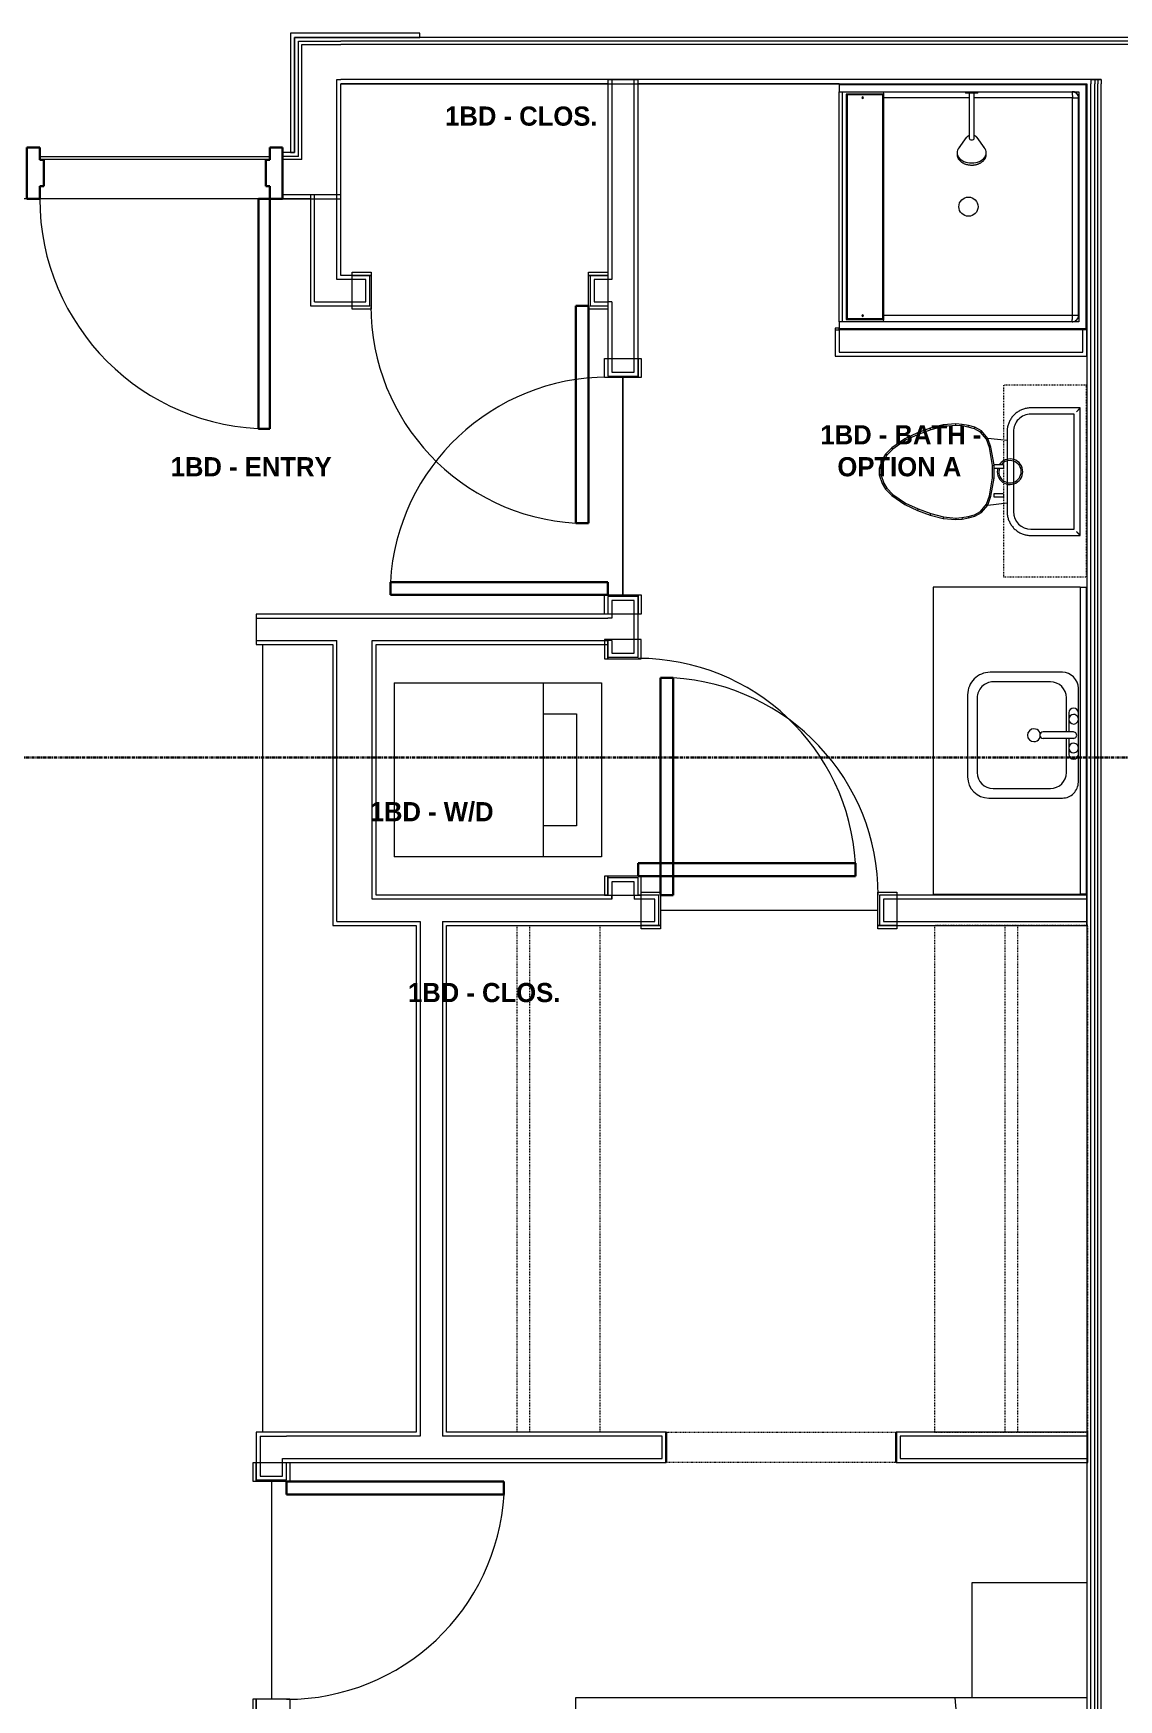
# Model space of a CAD drawing. Header units: inches. Extents: x -4093 to -1777, y 9773 to 12264.
# Drawn here: x -3085.6 to -2915.8, y 11387.7 to 11648.5 of the extents above; entities that cross this region are included whole.
import ezdxf

# ---------------------------------------------------------------- set-up
doc = ezdxf.new("R2010")
doc.units = ezdxf.units.IN
doc.header["$MEASUREMENT"] = 0
for name, pattern in [('Dash', [0.25, 0.125, -0.125]), ('Grid Line 1_2_', [0.875, 0.5, -0.125, 0.125, -0.125]), ('Overhead', [0.15625, 0.09375, -0.0625])]:
    doc.linetypes.add(name, pattern=pattern)
for name, color, linetype, lineweight in [('0-1', 7, 'Continuous', 5), ('0-2', 7, 'Continuous', 9), ('0-3', 8, 'Continuous', 9), ('A-AREA-IDEN', 2, 'Continuous', 9), ('A-DETL-MEDM-1', 10, 'Continuous', 30), ('A-DETL-MEDM-2', 33, 'Overhead', 9), ('A-DOOR-1', 7, 'Continuous', 9), ('A-DOOR-2', 10, 'Continuous', 30), ('A-DOOR-FRAM-1', 10, 'Continuous', 30), ('A-FLOR-1', 7, 'Continuous', 9), ('A-FLOR-2', 192, 'Continuous', 9), ('A-WALL-1', 7, 'Continuous', 9), ('A-WALL-2', 250, 'Continuous', 18), ('I-FURN-1', 7, 'Continuous', 9), ('I-WALL-1', 7, 'Continuous', 9), ('P-SANR-FIXT-1', 7, 'Continuous', 9), ('Q-CASE-1', 7, 'Continuous', 9), ('Q-CASE-2', 7, 'Dash', 9), ('Q-CASE-HDLN-1', 7, 'Dash', 9), ('S-GRID-1', 1, 'Grid Line 1_2_', 30)]:
    doc.layers.add(name, color=color, linetype=linetype, lineweight=lineweight)
doc.styles.add('Century Gothic_B', font='GOTHICB.TTF', dxfattribs={"height": 3})

# ---------------------------------------------------------------- blocks, each defined once
blk = doc.blocks.new('SWING - SINGLE - FLUSH - SWING - FLUSH - 2-10 x 6-8 - PRIVACY-4346070-BACKGROUND - 3RD FLOOR')
at = {"layer": 'A-DOOR-1'}
for p, q in [((-20, 2.37), (-20, 2.87)), ((-20, 2.87), (-17, 2.87)), ((-17, 2.87), (-17, 2.37)), ((17, 2.37), (17, 2.87)), ((17, 2.87), (20, 2.87)), ((20, 2.87), (20, 2.37)), ((-20, 2.37), (-17, 2.37)), ((-20, -2.88), (-20, 2.37)), ((-17, 2.37), (-20, 2.37)), ((-17, 2.37), (-17, -2.88)), ((17, 2.37), (20, 2.37)), ((17, -2.88), (17, 2.37)), ((20, 2.37), (17, 2.37)), ((20, 2.37), (20, -2.88)), ((-17, -2.88), (-20, -2.88)), ((20, -2.88), (17, -2.88))]:
    blk.add_line(p, q, dxfattribs=at)
blk.add_arc((17, -2.38), 34.07, 180, 266.6343, dxfattribs=at)
at = {"layer": 'A-DOOR-2'}
for p, q in [((15, -2.38), (15, -36.38)), ((17, -2.38), (15, -2.38)), ((17, -2.38), (17, -36.38)), ((17, -36.38), (15, -36.38))]:
    blk.add_line(p, q, dxfattribs=at)
blk = doc.blocks.new('OD_CW_Closet - OD_CW_Closet-3890321-BACKGROUND - 3RD FLOOR')
at = {"layer": 'Q-CASE-HDLN-1'}
for p, q in [((79.99, 24), (0.74, 24)), ((0.74, 24), (0.74, 0)), ((79.99, 0), (79.99, 24)), ((0.74, 13), (79.99, 13)), ((0.74, 11), (79.99, 11)), ((0.74, 0), (79.99, 0))]:
    blk.add_line(p, q, dxfattribs=at)
blk = doc.blocks.new('Bed-Standard - King 78_ x 80_-V2-BACKGROUND - 3RD FLOOR')
at = {"layer": 'I-FURN-1'}
for p, q in [((-28.31, 38.2), (-28.31, -41.8)), ((49.69, -41.8), (49.69, 38.2)), ((-25.31, 36.2), (-25.31, 24.2)), ((-25.31, 36.2), (46.69, 36.2)), ((46.69, 36.2), (46.69, 24.2)), ((49.69, 24.2), (-28.31, 17.63)), ((-25.31, 24.2), (46.69, 24.2)), ((-28.31, -41.8), (49.69, -41.8))]:
    blk.add_line(p, q, dxfattribs=at)
blk = doc.blocks.new('Table-Night Stand - 18_ x 18_ x 24_-V14-BACKGROUND - 3RD FLOOR')
at = {"layer": 'I-FURN-1'}
for p, q in [((0.15, 18), (0.15, 0)), ((0.15, 0), (18.15, 0))]:
    blk.add_line(p, q, dxfattribs=at)
blk = doc.blocks.new('Stacked Washer and Dryer - 26_x25_ - Private-1352637-BACKGROUND - 3RD FLOOR')
at = {"layer": 'P-SANR-FIXT-1'}
for p, q in [((0, 13.625), (32.4375, 13.625)), ((0, 13.625), (0, -13.625)), ((23.34375, 13.625), (23.34375, -13.625)), ((32.4375, 13.625), (32.4375, -13.625)), ((23.34375, 8.75), (28.53125, 8.75)), ((28.53125, 8.75), (28.53125, -8.75)), ((28.53125, -8.75), (23.34375, -8.75)), ((32.4375, -13.625), (0, -13.625))]:
    blk.add_line(p, q, dxfattribs=at)
blk = doc.blocks.new('SWING - SINGLE - FLUSH - SWING - FLUSH - 2-10 x 6-8 - PRIVACY-4346068-BACKGROUND - 3RD FLOOR')
at = {"layer": 'A-DOOR-1'}
for p, q in [((-20, 2.37), (-20, 2.87)), ((-20, 2.87), (-17, 2.87)), ((-17, 2.87), (-17, 2.37)), ((17, 2.37), (17, 2.87)), ((17, 2.87), (20, 2.87)), ((20, 2.87), (20, 2.37)), ((-20, 2.37), (-17, 2.37)), ((-20, -2.88), (-20, 2.37)), ((-17, 2.37), (-20, 2.37)), ((-17, 2.37), (-17, -2.88)), ((17, 2.37), (20, 2.37)), ((17, -2.88), (17, 2.37)), ((20, 2.37), (17, 2.37)), ((20, 2.37), (20, -2.88)), ((-17, -2.88), (-20, -2.88)), ((20, -2.88), (17, -2.88))]:
    blk.add_line(p, q, dxfattribs=at)
blk.add_arc((17, -2.38), 34.07, 180, 266.6343, dxfattribs=at)
at = {"layer": 'A-DOOR-2'}
for p, q in [((15, -2.38), (15, -36.38)), ((17, -2.38), (15, -2.38)), ((17, -2.38), (17, -36.38)), ((17, -36.38), (15, -36.38))]:
    blk.add_line(p, q, dxfattribs=at)
blk = doc.blocks.new('M_Sink Vanity-Square - 500 x 440mm-1352614-BACKGROUND - 3RD FLOOR')
at = {"layer": 'P-SANR-FIXT-1'}
for p, q in [((7.96, 7.09), (-6.72, 7.09)), ((0.12, 5.22), (-5.22, 5.22)), ((3.62, 7.09), (-2.88, 7.09)), ((-2.88, 5.59), (0.12, 5.59)), ((0.12, 6.33), (0.12, 1.59)), ((1.12, 6.33), (1.12, 1.59)), ((1.12, 5.59), (3.62, 5.59)), ((6.46, 5.22), (1.12, 5.22)), ((-9.22, 4.59), (-9.22, -6.73)), ((-7.72, 2.72), (-7.72, -6.23)), ((8.96, -6.23), (8.96, 2.72)), ((10.46, -6.91), (10.46, 4.59)), ((-5.72, -10.23), (7.14, -10.23)), ((-5.22, -8.73), (6.46, -8.73))]:
    blk.add_line(p, q, dxfattribs=at)
for centre, radius, start, end in [((-6.72, 4.59), 2.5, 90, 180), ((-5.22, 2.72), 2.5, 90, 180), ((-2.88, 6.34), 0.75, 90, 270), ((-1.88, 6.34), 0.75, 360, 180), ((-1.88, 6.34), 0.75, 180, 0), ((0.62, 6.33), 0.5, 360, 180), ((2.62, 6.34), 0.75, 360, 180), ((2.62, 6.34), 0.75, 180, 360), ((3.62, 6.34), 0.75, 270, 90), ((6.46, 2.72), 2.5, 0, 90), ((7.96, 4.59), 2.5, 360, 90), ((0.62, 0.13), 1, 360, 180), ((0.62, 0.13), 1, 180, 0), ((0.62, 1.59), 0.5, 180, 0), ((-5.72, -6.73), 3.5, 180, 270), ((-5.22, -6.23), 2.5, 180, 270), ((6.46, -6.23), 2.5, 270, 0), ((7.14, -6.91), 3.32, 270, 0)]:
    blk.add_arc(centre, radius, start, end, dxfattribs=at)
blk = doc.blocks.new('Toilet-Domestic-3D - Toilet-Domestic-3D-V34-BACKGROUND - 3RD FLOOR')
at = {"layer": 'P-SANR-FIXT-1'}
for p, q in [((-2.74, 11), (-3.74, 10)), ((-2.59, 10.8), (-3.55, 9.84)), ((-1.87, 11.5), (-2.74, 11)), ((-2.59, 10.8), (-2.74, 11)), ((-1.77, 11.27), (-2.59, 10.8)), ((-0.5, 12), (-1.87, 11.5)), ((-1.77, 11.27), (-1.87, 11.5)), ((-0.46, 11.75), (-1.77, 11.27)), ((-0.46, 11.75), (-0.5, 12)), ((0.5, 12), (-0.5, 12)), ((0.46, 11.75), (-0.46, 11.75)), ((0.46, 11.75), (0.5, 12)), ((1.77, 11.27), (0.46, 11.75)), ((1.87, 11.5), (0.5, 12)), ((1.77, 11.27), (1.87, 11.5)), ((2.59, 10.8), (1.77, 11.27)), ((2.74, 11), (1.87, 11.5)), ((2.59, 10.8), (2.74, 11)), ((3.55, 9.84), (2.59, 10.8)), ((3.74, 10), (2.74, 11)), ((-5.13, 8), (-6.06, 6)), ((-4.91, 7.88), (-5.83, 5.9)), ((-3.74, 10), (-5.13, 8)), ((-4.91, 7.88), (-5.13, 8)), ((-3.55, 9.84), (-4.91, 7.88)), ((-3.55, 9.84), (-3.74, 10)), ((3.55, 9.84), (3.74, 10)), ((4.91, 7.88), (3.55, 9.84)), ((5.13, 8), (3.74, 10)), ((4.91, 7.88), (5.13, 8)), ((5.83, 5.9), (4.91, 7.88)), ((6.06, 6), (5.13, 8)), ((-6.06, 6), (-6.79, 4)), ((-5.83, 5.9), (-6.55, 3.92)), ((-5.83, 5.9), (-6.06, 6)), ((5.83, 5.9), (6.04, 5.99)), ((6.55, 3.92), (5.83, 5.9)), ((6.79, 4), (6.06, 6)), ((-6.79, 4), (-7.33, 1.99)), ((-6.55, 3.92), (-7.08, 1.95)), ((-6.55, 3.92), (-6.79, 4)), ((6.55, 3.92), (6.79, 4)), ((7.08, 1.95), (6.55, 3.92)), ((7.33, 1.99), (6.79, 4)), ((-7.33, 1.99), (-7.5, 0)), ((-7.08, 1.95), (-7.33, 1.99)), ((-7.08, 1.95), (-7.25, 0)), ((7.08, 1.95), (7.33, 1.99)), ((7.25, 0), (7.08, 1.95)), ((7.5, 0), (7.33, 1.99)), ((-7.25, 0), (-7.5, 0)), ((-7.5, 0), (-7.41, -1)), ((-7.16, -0.96), (-7.41, -1)), ((-7.41, -1), (-7.24, -2)), ((-7.25, 0), (-7.16, -0.96)), ((-6.99, -1.95), (-7.24, -2)), ((-7.24, -2), (-6.97, -3)), ((-7.16, -0.96), (-6.99, -1.95)), ((-6.99, -1.95), (-6.73, -2.9)), ((6.73, -2.9), (6.99, -1.95)), ((6.97, -3), (7.24, -2)), ((6.99, -1.95), (7.16, -0.96)), ((6.99, -1.95), (7.24, -2)), ((7.16, -0.96), (7.25, 0)), ((7.16, -0.96), (7.41, -1)), ((7.24, -2), (7.41, -1)), ((7.25, 0), (7.5, 0)), ((7.41, -1), (7.5, 0)), ((-6.73, -2.9), (-6.97, -3)), ((-6.97, -3), (-6.4, -4)), ((-6.73, -2.9), (-6.21, -3.84)), ((-6.4, -4), (-6.21, -3.84)), ((-6.4, -4), (-5.21, -5)), ((-6.21, -3.84), (-5.08, -4.78)), ((-5.08, -4.78), (-5.21, -5)), ((-5.21, -5), (-4.86, -8.02)), ((-5.21, -5), (-3.84, -5.5)), ((-5.08, -4.78), (-3.77, -5.26)), ((3.77, -5.26), (5.08, -4.78)), ((3.84, -5.5), (5.21, -5)), ((4.86, -8.02), (5.21, -5)), ((5.08, -4.78), (6.21, -3.84)), ((5.08, -4.78), (5.21, -5)), ((5.21, -5), (6.4, -4)), ((6.21, -3.84), (6.73, -2.9)), ((6.21, -3.84), (6.4, -4)), ((6.4, -4), (6.97, -3)), ((6.73, -2.9), (6.97, -3)), ((-3.77, -5.26), (-3.84, -5.5)), ((-3.84, -5.5), (-1, -6)), ((-3.77, -5.26), (-0.98, -5.75)), ((-0.98, -5.75), (-1, -6)), ((-1, -6), (0.56, -6)), ((-0.98, -5.75), (0.98, -5.75)), ((0.98, -5.75), (3.77, -5.26)), ((0.98, -5.75), (1, -5.98)), ((1.05, -5.99), (3.84, -5.5)), ((3.77, -5.26), (3.84, -5.5)), ((6.25, -8.02), (-6.25, -8.02)), ((6.25, -9), (-6.25, -9)), ((6.25, -9), (-6.25, -9)), ((-9.98, -11.75), (-9.98, -19.48)), ((-9, -11.75), (-9, -18.5)), ((-9, -11.75), (-9, -18.5)), ((9, -18.5), (9, -11.75)), ((9, -18.5), (9, -11.75)), ((9.98, -19.48), (9.98, -11.75)), ((-9.98, -19.48), (-9.86, -19.36)), ((-9.98, -19.48), (9.98, -19.48)), ((-9, -18.5), (9, -18.5)), ((-9, -18.5), (9, -18.5)), ((9.86, -19.36), (9.98, -19.48))]:
    blk.add_line(p, q, dxfattribs=at)
at = {"layer": 'P-SANR-FIXT-1', "flags": 128}
for points in [[(-6.25, -8.02), (-6.4, -8.03), (-6.55, -8.03), (-6.7, -8.05), (-6.84, -8.07), (-6.99, -8.1), (-7.14, -8.13), (-7.28, -8.17), (-7.42, -8.21), (-7.56, -8.26), (-7.7, -8.32), (-7.84, -8.38), (-7.97, -8.44), (-8.1, -8.52), (-8.23, -8.59), (-8.35, -8.67), (-8.48, -8.76), (-8.59, -8.85), (-8.71, -8.95), (-8.82, -9.05), (-8.92, -9.15), (-9.03, -9.26), (-9.12, -9.38), (-9.22, -9.49), (-9.3, -9.61), (-9.39, -9.74), (-9.46, -9.86), (-9.54, -9.99), (-9.6, -10.13), (-9.67, -10.26), (-9.72, -10.4), (-9.78, -10.54), (-9.82, -10.68), (-9.86, -10.83), (-9.89, -10.97), (-9.92, -11.12), (-9.95, -11.26), (-9.96, -11.41), (-9.97, -11.56), (-9.98, -11.71), (-9.98, -11.75)], [(9.98, -11.75), (9.97, -11.6), (9.97, -11.45), (9.95, -11.3), (9.93, -11.16), (9.9, -11.01), (9.87, -10.86), (9.83, -10.72), (9.79, -10.58), (9.74, -10.44), (9.68, -10.3), (9.62, -10.16), (9.56, -10.03), (9.48, -9.9), (9.41, -9.77), (9.33, -9.65), (9.24, -9.52), (9.15, -9.41), (9.05, -9.29), (8.95, -9.18), (8.85, -9.08), (8.74, -8.97), (8.62, -8.88), (8.51, -8.78), (8.39, -8.7), (8.26, -8.61), (8.14, -8.54), (8.01, -8.46), (7.87, -8.4), (7.74, -8.33), (7.6, -8.28), (7.46, -8.22), (7.32, -8.18), (7.17, -8.14), (7.03, -8.11), (6.88, -8.08), (6.74, -8.05), (6.59, -8.04), (6.44, -8.03), (6.29, -8.02), (6.25, -8.02)]]:
    blk.add_lwpolyline(points, dxfattribs=at)
at = {"layer": 'P-SANR-FIXT-1'}
for centre, radius, start, end in [((0, -8.48), 2, 73.137, 0), ((0, -8.48), 1.75, 70.983, 0), ((0, -8.48), 2, 0, 57.9286), ((0, -8.48), 1.75, 0, 51.2445), ((-6.25, -11.75), 2.75, 90, 180), ((-6.25, -11.75), 2.75, 90, 180), ((6.25, -11.75), 2.75, 0, 90), ((6.25, -11.75), 2.75, 360, 90)]:
    blk.add_arc(centre, radius, start, end, dxfattribs=at)
for points in [[(-9.98, -19.48), (-9.98, -19.48), (-9.98, -19.48), (-9.98, -19.48)], [(9.98, -19.48), (9.98, -19.48), (9.98, -19.48), (9.98, -19.48)]]:
    blk.add_open_spline(points, degree=3, dxfattribs=at)
for points, knots in [([(-9.86, -19.36), (-9.86, -19.36), (-9.85, -19.35), (-9.82, -19.32), (-9.8, -19.3), (-9.78, -19.28), (-9.75, -19.25), (-9.71, -19.21), (-9.66, -19.16), (-9.6, -19.1), (-9.55, -19.05), (-9.47, -18.97), (-9.41, -18.91), (-9.37, -18.87)], [0, 0, 0, 0, 0.166667, 0.25, 0.291667, 0.333333, 0.416667, 0.5, 0.583333, 0.666667, 0.75, 0.833333, 1, 1, 1, 1]), ([(9.37, -18.87), (9.41, -18.91), (9.47, -18.97), (9.55, -19.05), (9.6, -19.1), (9.66, -19.16), (9.71, -19.21), (9.75, -19.25), (9.78, -19.28), (9.8, -19.3), (9.82, -19.32), (9.85, -19.35), (9.86, -19.36), (9.86, -19.36)], [-1, -1, -1, -1, -0.833333, -0.75, -0.666667, -0.583333, -0.5, -0.416667, -0.333333, -0.291667, -0.25, -0.166667, 0, 0, 0, 0])]:
    blk.add_open_spline(points, degree=3, knots=knots, dxfattribs=at)
blk = doc.blocks.new('Bath Vanity - Bath Vanity 48_-V24-BACKGROUND - 3RD FLOOR')
at = {"layer": 'Q-CASE-1'}
for p, q in [((-23.26, -1), (-23.26, -24)), ((24.74, -24), (24.74, -1)), ((-23.26, -24), (24.74, -24))]:
    blk.add_line(p, q, dxfattribs=at)
blk = doc.blocks.new('BATHROOM MIRROR - BATHROOM MIRROR 48_-3124766-BACKGROUND - 3RD FLOOR')
at = {"layer": 'Q-CASE-1'}
for p, q in [((24.74, 24), (-23.26, 24)), ((-23.26, 23), (-23.26, 24)), ((24.74, 24), (24.74, 23)), ((-23.26, 23), (24.74, 23))]:
    blk.add_line(p, q, dxfattribs=at)
blk = doc.blocks.new('300 Series Wall Hung Cabinet_326 - 30_-2909952-BACKGROUND - 3RD FLOOR')
at = {"layer": 'Q-CASE-1'}
for p, q in [((-2.5, -13.19), (-2.01, -13.19)), ((-2.5, -13.19), (-2.5, -14.69)), ((-2.5, -14.69), (-2.01, -14.69)), ((-2.01, -14.69), (-2.01, -13.19)), ((2, -13.19), (2.49, -13.19)), ((2, -13.19), (2, -14.69)), ((2, -14.69), (2.49, -14.69)), ((2.49, -14.69), (2.49, -13.19))]:
    blk.add_line(p, q, dxfattribs=at)
at = {"layer": 'Q-CASE-2'}
for p, q in [((15, -0.19), (-15, -0.19)), ((-15, -0.19), (-15, -13.19)), ((15, -13.19), (15, -0.19)), ((-15, -13.19), (15, -13.19))]:
    blk.add_line(p, q, dxfattribs=at)
blk = doc.blocks.new('SWING - SINGLE - FLUSH - SWING - FLUSH - 2-10 x 6-8 - PASSAGE-4346083-BACKGROUND - 3RD FLOOR')
at = {"layer": 'A-DOOR-1'}
for p, q in [((-17, 2.87), (-20, 2.87)), ((-20, 2.87), (-20, -2.38)), ((-17, -2.38), (-17, 2.87)), ((20, 2.87), (17, 2.87)), ((17, 2.87), (17, -2.38)), ((20, -2.38), (20, 2.87)), ((-20, -2.38), (-17, -2.38)), ((-17, -2.38), (-20, -2.38)), ((-20, -2.38), (-20, -2.88)), ((-17, -2.88), (-17, -2.38)), ((17, -2.38), (20, -2.38)), ((20, -2.38), (17, -2.38)), ((17, -2.38), (17, -2.88)), ((20, -2.88), (20, -2.38)), ((-20, -2.88), (-17, -2.88)), ((17, -2.88), (20, -2.88))]:
    blk.add_line(p, q, dxfattribs=at)
blk.add_arc((17, 2.37), 34.07, 93.3657, 180, dxfattribs=at)
at = {"layer": 'A-DOOR-2'}
for p, q in [((15, 2.37), (15, 36.38)), ((17, 36.38), (15, 36.38)), ((17, 2.37), (17, 36.38)), ((17, 2.37), (15, 2.37))]:
    blk.add_line(p, q, dxfattribs=at)
blk = doc.blocks.new('OD_CW_Closet - OD_CW_Closet-3890322-BACKGROUND - 3RD FLOOR')
at = {"layer": 'Q-CASE-HDLN-1'}
for p, q in [((0.74, -24), (0.74, 0)), ((0.74, 0), (79.99, 0)), ((79.99, 0), (79.99, -24)), ((0.74, -11), (79.99, -11)), ((0.74, -13), (79.99, -13)), ((79.99, -24), (0.74, -24))]:
    blk.add_line(p, q, dxfattribs=at)
blk = doc.blocks.new('Casework 6 - Casework 1-4240671-BACKGROUND - 3RD FLOOR')
at = {"layer": 'Q-CASE-1'}
blk.add_line((-3049.7, 11552.86), (-3049.7, 11429.61), dxfattribs=at)
blk = doc.blocks.new('The Shower - The Shower-V81-BACKGROUND - 3RD FLOOR')
at = {"layer": 'P-SANR-FIXT-1'}
for p, q in [((0, 39.25), (0.12, 39.25)), ((0, 0.5), (0, 39.25)), ((1.25, 39.25), (0.12, 39.25)), ((0.12, 0.62), (0.12, 39.25)), ((1.25, 39.25), (37.25, 39.25)), ((1.25, 38.75), (1.25, 39.25)), ((1.25, 1.75), (1.25, 39.25)), ((37.25, 39.25), (37.25, 38.75)), ((38.38, 39.25), (37.25, 39.25)), ((37.25, 39.25), (37.25, 19.48)), ((38.38, 39.25), (38.5, 39.25)), ((38.38, 39.25), (38.38, 0.62)), ((38.5, 39.25), (38.5, 0.5)), ((37.25, 38.75), (1.25, 38.75)), ((1.62, 38.13), (1.62, 32.27)), ((36.88, 38.13), (1.62, 38.13)), ((36.75, 38), (1.75, 38)), ((1.75, 38), (1.75, 32.38)), ((36.75, 32.38), (36.75, 38)), ((36.88, 32.27), (36.88, 38.13)), ((1.75, 32.38), (36.75, 32.38)), ((2.2, 2.75), (2.2, 32.27)), ((36.3, 32.27), (2.2, 32.27)), ((36.3, 18.89), (36.3, 32.27)), ((36.3, 2.75), (36.3, 18.11)), ((37.25, 17.52), (37.25, 1.75)), ((2.25, 2.7), (36.25, 2.7)), ((38.5, 0.5), (0, 0.5)), ((38.38, 0.62), (0.12, 0.62)), ((37.25, 1.75), (1.25, 1.75)), ((1.28, 2.51), (1.3, 2.43)), ((1.4, 2.23), (1.42, 2.2)), ((1.51, 2.08), (1.58, 2.01)), ((1.7, 1.92), (1.73, 1.9)), ((1.93, 1.8), (2.01, 1.78)), ((2.25, 1.75), (2.25, 1.77)), ((2.25, 1.77), (36.25, 1.77)), ((36.25, 1.75), (36.25, 1.77)), ((36.49, 1.78), (36.57, 1.8)), ((36.77, 1.9), (36.8, 1.92)), ((36.92, 2.01), (36.99, 2.08)), ((37.08, 2.2), (37.1, 2.23)), ((37.2, 2.43), (37.22, 2.51))]:
    blk.add_line(p, q, dxfattribs=at)
blk.add_circle((19.25, 19), 1.5, dxfattribs=at)
for centre, radius, start, end in [((2.2, 35.56), 0.125, 0, 180), ((2.2, 35.56), 0.125, 180, 0), ((36.3, 35.56), 0.125, 0, 180), ((36.3, 35.56), 0.125, 180, 0), ((2.25, 2.75), 1, 180, 270), ((36.25, 2.75), 1, 270, 0)]:
    blk.add_arc(centre, radius, start, end, dxfattribs=at)
for centre, major_axis, start_param, end_param in [((2.2, 32.28), (-0.95, 0), 0, 1.570796), ((36.3, 32.28), (0.95, 0), 4.712389, 6.283185)]:
    blk.add_ellipse(centre, major_axis=major_axis, ratio=0.019505, start_param=start_param, end_param=end_param, dxfattribs=at)
for points, knots in [([(1.25, 2.77), (1.25, 2.77), (1.27, 2.76), (1.4, 2.76), (1.64, 2.75), (1.95, 2.75), (2.12, 2.75), (2.2, 2.75)], [-1, -1, -1, -1, -0.833333, -0.666667, -0.333333, -0.166667, 0, 0, 0, 0]), ([(1.25, 2.77), (1.25, 2.7), (1.26, 2.57), (1.34, 2.32), (1.52, 2.04), (1.8, 1.86), (2.05, 1.78), (2.18, 1.77), (2.25, 1.77)], [-1, -1, -1, -1, -0.875, -0.75, -0.5, -0.25, -0.125, 0, 0, 0, 0]), ([(2.2, 2.75), (2.2, 2.74), (2.2, 2.74), (2.2, 2.73), (2.21, 2.72), (2.21, 2.72), (2.22, 2.71), (2.23, 2.71), (2.24, 2.7), (2.24, 2.7), (2.25, 2.7), (2.25, 2.7)], [-1, -1, -1, -1, -0.833333, -0.75, -0.666667, -0.583333, -0.416667, -0.291667, -0.208333, -0.083333, 0, 0, 0, 0]), ([(36.25, 1.77), (36.32, 1.77), (36.45, 1.78), (36.7, 1.86), (36.98, 2.04), (37.16, 2.32), (37.24, 2.57), (37.25, 2.7), (37.25, 2.77)], [-1, -1, -1, -1, -0.875, -0.75, -0.5, -0.25, -0.125, 0, 0, 0, 0]), ([(36.25, 2.7), (36.26, 2.7), (36.26, 2.7), (36.27, 2.7), (36.28, 2.71), (36.28, 2.71), (36.29, 2.72), (36.29, 2.73), (36.3, 2.74), (36.3, 2.74), (36.3, 2.75), (36.3, 2.75)], [-1, -1, -1, -1, -0.833333, -0.75, -0.666667, -0.583333, -0.416667, -0.291667, -0.208333, -0.083333, 0, 0, 0, 0]), ([(36.25, 1.8), (36.25, 1.82), (36.25, 1.91), (36.25, 2.14), (36.25, 2.45), (36.25, 2.62), (36.25, 2.7)], [-0.8333333, -0.8333333, -0.8333333, -0.8333333, -0.6666667, -0.3333333, -0.1666667, 0, 0, 0, 0]), ([(1.59, 2), (1.54, 2.04), (1.47, 2.12), (1.41, 2.21), (1.38, 2.25)], [0.4611793, 0.4611793, 0.4611793, 0.4611793, 0.5714286, 0.6665731, 0.6665731, 0.6665731, 0.6665731]), ([(2.25, 1.75), (2.17, 1.75), (2.03, 1.77), (1.86, 1.82), (1.77, 1.87), (1.75, 1.88)], [0, 0, 0, 0, 0.1428571, 0.2857143, 0.3333068, 0.3333068, 0.3333068, 0.3333068]), ([(36.75, 1.88), (36.7, 1.85), (36.59, 1.8), (36.42, 1.76), (36.31, 1.75), (36.25, 1.75)], [0.6666667, 0.6666667, 0.6666667, 0.6666667, 0.7857143, 0.8928571, 1, 1, 1, 1]), ([(37.01, 2.1), (36.97, 2.05), (36.89, 1.97), (36.79, 1.91), (36.75, 1.88)], [0.4475924, 0.4475924, 0.4475924, 0.4475924, 0.5714286, 0.6665731, 0.6665731, 0.6665731, 0.6665731]), ([(37.19, 2.42), (37.18, 2.38), (37.16, 2.33), (37.13, 2.27), (37.12, 2.25)], [0.2174647, 0.2174647, 0.2174647, 0.2174647, 0.2857143, 0.3333068, 0.3333068, 0.3333068, 0.3333068])]:
    blk.add_open_spline(points, degree=3, knots=knots, dxfattribs=at)
for points in [[(1.25, 2.71), (1.25, 2.72), (1.25, 2.74), (1.25, 2.75)], [(2.25, 1.8), (2.25, 1.82), (2.25, 1.88), (2.25, 2.03), (2.25, 2.22), (2.25, 2.45), (2.25, 2.62), (2.25, 2.7)], [(37.25, 2.77), (37.25, 2.77), (37.23, 2.76), (37.13, 2.76), (36.98, 2.76), (36.78, 2.75), (36.55, 2.75), (36.38, 2.75), (36.3, 2.75)], [(37.25, 2.75), (37.25, 2.72), (37.25, 2.7), (37.25, 2.67)], [(1.38, 2.25), (1.37, 2.27), (1.36, 2.3), (1.35, 2.32)], [(1.75, 1.88), (1.71, 1.91), (1.67, 1.94), (1.63, 1.97)], [(37.12, 2.25), (37.09, 2.21), (37.07, 2.18), (37.04, 2.14)]]:
    blk.add_open_spline(points, degree=3, dxfattribs=at)
blk = doc.blocks.new('Shower Head - Shower Head-3265626-BACKGROUND - 3RD FLOOR')
at = {"layer": 'P-SANR-FIXT-1'}
for p, q in [((-0.98, 0), (-0.98, -0.26)), ((-0.98, 0), (0.98, 0)), ((0.98, -0.26), (-0.98, -0.26)), ((-0.39, -0.26), (-0.39, -1)), ((0.39, -1), (0.39, -0.26)), ((0.98, -0.26), (0.98, 0)), ((-0.84, -7.19), (-2.02, -8.78)), ((-0.39, -6.01), (-0.39, -7.27)), ((0.39, -7.27), (0.39, -6.01)), ((2.02, -8.78), (0.84, -7.19)), ((-2.28, -9.54), (-2.28, -9.81)), ((2.28, -9.81), (2.28, -9.54))]:
    blk.add_line(p, q, dxfattribs=at)
at = {"layer": 'P-SANR-FIXT-1', "flags": 128}
for points in [[(-0.39, -1), (-0.39, -1.29), (-0.39, -1.57), (-0.39, -1.85), (-0.39, -2.13), (-0.39, -2.41), (-0.39, -2.69), (-0.39, -2.96), (-0.39, -3.23), (-0.39, -3.5), (-0.39, -3.76), (-0.39, -4.02), (-0.39, -4.27), (-0.39, -4.52), (-0.39, -4.77), (-0.39, -5), (-0.39, -5.23), (-0.39, -5.46), (-0.39, -5.67), (-0.39, -5.88), (-0.39, -6.01)], [(0.39, -6.01), (0.39, -5.81), (0.39, -5.6), (0.39, -5.38), (0.39, -5.15), (0.39, -4.92), (0.39, -4.68), (0.39, -4.43), (0.39, -4.18), (0.39, -3.93), (0.39, -3.67), (0.39, -3.4), (0.39, -3.13), (0.39, -2.86), (0.39, -2.59), (0.39, -2.31), (0.39, -2.03), (0.39, -1.75), (0.39, -1.46), (0.39, -1.18), (0.39, -1)], [(-0.39, -6.87), (-0.43, -6.88), (-0.46, -6.9), (-0.49, -6.91), (-0.52, -6.93), (-0.55, -6.94), (-0.58, -6.96), (-0.61, -6.98), (-0.64, -7), (-0.67, -7.03), (-0.7, -7.05), (-0.73, -7.07), (-0.76, -7.1), (-0.78, -7.13), (-0.81, -7.16), (-0.83, -7.19), (-0.84, -7.19)], [(0.84, -7.19), (0.81, -7.16), (0.79, -7.13), (0.76, -7.1), (0.73, -7.08), (0.7, -7.05), (0.68, -7.03), (0.65, -7.01), (0.62, -6.98), (0.59, -6.97), (0.56, -6.95), (0.53, -6.93), (0.49, -6.91), (0.46, -6.9), (0.43, -6.89), (0.4, -6.87)], [(-2.28, -9.81), (-2.28, -9.88), (-2.28, -9.95), (-2.27, -10.02), (-2.25, -10.09), (-2.24, -10.16), (-2.21, -10.23), (-2.19, -10.3), (-2.16, -10.36), (-2.13, -10.43), (-2.09, -10.49), (-2.05, -10.55), (-2.01, -10.61), (-1.97, -10.67), (-1.92, -10.73), (-1.86, -10.79), (-1.81, -10.84), (-1.75, -10.89), (-1.69, -10.94), (-1.63, -10.99), (-1.57, -11.04), (-1.5, -11.08), (-1.43, -11.12), (-1.36, -11.16), (-1.28, -11.2), (-1.21, -11.24), (-1.13, -11.27), (-1.05, -11.3), (-0.97, -11.33), (-0.89, -11.36), (-0.81, -11.38), (-0.72, -11.4), (-0.64, -11.42), (-0.55, -11.44), (-0.47, -11.45), (-0.38, -11.46), (-0.29, -11.47), (-0.2, -11.48), (-0.11, -11.49), (-0.02, -11.49), (0, -11.49)], [(0, -11.49), (0.09, -11.49), (0.18, -11.48), (0.27, -11.48), (0.35, -11.47), (0.44, -11.46), (0.53, -11.44), (0.62, -11.43), (0.7, -11.41), (0.79, -11.39), (0.87, -11.36), (0.95, -11.34), (1.03, -11.31), (1.11, -11.28), (1.19, -11.25), (1.26, -11.21), (1.34, -11.17), (1.41, -11.13), (1.48, -11.09), (1.55, -11.05), (1.61, -11), (1.68, -10.95), (1.74, -10.9), (1.8, -10.85), (1.85, -10.8), (1.9, -10.74), (1.95, -10.69), (2, -10.63), (2.04, -10.57), (2.08, -10.51), (2.12, -10.44), (2.15, -10.38), (2.18, -10.31), (2.21, -10.25), (2.23, -10.18), (2.25, -10.11), (2.26, -10.04), (2.27, -9.97), (2.28, -9.9), (2.28, -9.83), (2.28, -9.81)]]:
    blk.add_lwpolyline(points, dxfattribs=at)
at = {"layer": 'P-SANR-FIXT-1'}
for centre, major_axis, start_param, end_param in [((0, -7.27), (0.394, 0), 3.141593, 4.712389), ((0, -7.27), (-0.394, 0), 1.570796, 3.141593), ((0, -9.54), (2.28, 0), 2.468394, 4.712389), ((0, -9.54), (-2.28, 0), 1.570796, 3.814791)]:
    blk.add_ellipse(centre, major_axis=major_axis, ratio=0.707107, start_param=start_param, end_param=end_param, dxfattribs=at)
blk = doc.blocks.new('Door-Opening - CLEAR OPENING - 3_-0_ x 6_-10_5_-4378485-BACKGROUND - 3RD FLOOR')
at = {"layer": 'A-DETL-MEDM-1'}
for p, q in [((-18.32, -2.38), (-18.32, 2.37)), ((17.68, 2.37), (17.68, -2.38))]:
    blk.add_line(p, q, dxfattribs=at)
at = {"layer": 'A-DETL-MEDM-2'}
for p, q in [((-18.32, 2.37), (17.68, 2.37)), ((17.68, -2.38), (-18.32, -2.38))]:
    blk.add_line(p, q, dxfattribs=at)
blk = doc.blocks.new('CTR - 1st Phase - Unit Layouts_rvt-1-BACKGROUND - 3RD FLOOR')
at = {"layer": 'A-FLOR-1'}
for p, q in [((-2995.7, 11640.61), (-3037.45, 11640.61)), ((-2959.51, 11640.61), (-2990.95, 11640.61)), ((-3050.32, 11622.61), (-3105.99, 11622.61)), ((-3042.2, 11622.61), (-3048.57, 11622.61)), ((-2993.32, 11560.61), (-2993.32, 11594.61)), ((-2993.32, 11594.61), (-2993.32, 11560.61)), ((-2953.45, 11511.23), (-2987.45, 11511.23)), ((-3048.32, 11421.86), (-3048.32, 11387.86))]:
    blk.add_line(p, q, dxfattribs=at)
at = {"layer": 'A-WALL-1'}
for p, q in [((-2995.7, 11641.23), (-2995.7, 11610.61)), ((-2990.95, 11641.23), (-2995.7, 11641.23)), ((-2990.95, 11594.86), (-2990.95, 11641.23)), ((-3042.2, 11623.23), (-3042.2, 11610.61)), ((-3037.45, 11623.23), (-3042.2, 11623.23)), ((-3037.45, 11610.61), (-3037.45, 11623.23)), ((-3042.2, 11610.61), (-3042.2, 11606.48)), ((-3032.95, 11610.61), (-3037.45, 11610.61)), ((-3032.95, 11605.86), (-3032.95, 11610.61)), ((-2995.7, 11610.61), (-2998.45, 11610.61)), ((-2998.45, 11610.61), (-2998.45, 11605.86)), ((-3042.2, 11606.48), (-3042.2, 11605.86)), ((-3042.2, 11605.86), (-3032.95, 11605.86)), ((-2998.45, 11605.86), (-2995.7, 11605.86)), ((-2995.7, 11605.86), (-2995.7, 11594.86)), ((-2959.51, 11602.36), (-2960.14, 11602.36)), ((-2960.14, 11602.36), (-2960.14, 11602.11)), ((-2960.14, 11602.11), (-2960.14, 11598.61)), ((-2920.76, 11598.61), (-2920.76, 11602.11)), ((-2960.14, 11598.61), (-2960.14, 11597.98)), ((-2920.76, 11597.98), (-2920.76, 11598.61)), ((-2960.14, 11597.98), (-2920.76, 11597.98)), ((-2995.7, 11594.86), (-2990.95, 11594.86)), ((-2995.7, 11560.36), (-2995.7, 11557.61)), ((-2990.95, 11560.36), (-2995.7, 11560.36)), ((-2990.95, 11550.86), (-2990.95, 11560.36)), ((-2995.7, 11557.61), (-3050.7, 11557.61)), ((-3050.7, 11557.61), (-3050.7, 11552.86)), ((-3050.7, 11552.86), (-3038.7, 11552.86)), ((-3038.7, 11552.86), (-3038.7, 11513.61)), ((-3031.95, 11552.86), (-2995.7, 11552.86)), ((-3031.95, 11513.61), (-3031.95, 11552.86)), ((-2995.7, 11552.86), (-2995.7, 11550.86)), ((-2995.7, 11550.86), (-2990.95, 11550.86)), ((-2995.7, 11516.36), (-2995.7, 11513.61)), ((-2990.95, 11516.36), (-2995.7, 11516.36)), ((-2990.95, 11513.61), (-2990.95, 11516.36)), ((-3038.7, 11513.61), (-3038.7, 11509.48)), ((-2995.7, 11513.61), (-3031.95, 11513.61)), ((-2987.7, 11513.61), (-2990.95, 11513.61)), ((-2987.7, 11508.86), (-2987.7, 11513.61)), ((-2920.76, 11513.61), (-2953.2, 11513.61)), ((-2953.2, 11513.61), (-2953.2, 11508.86)), ((-2920.76, 11508.86), (-2920.76, 11513.61)), ((-3038.7, 11509.48), (-3038.7, 11508.86)), ((-3038.7, 11508.86), (-3025.7, 11508.86)), ((-3025.7, 11508.86), (-3025.7, 11429.61)), ((-3020.95, 11508.86), (-2987.7, 11508.86)), ((-3020.95, 11429.61), (-3020.95, 11508.86)), ((-2953.2, 11508.86), (-2920.76, 11508.86)), ((-3050.07, 11429.61), (-3050.7, 11429.61)), ((-3050.7, 11429.61), (-3050.7, 11422.11)), ((-3045.95, 11429.61), (-3050.07, 11429.61)), ((-3025.7, 11429.61), (-3045.95, 11429.61)), ((-2986.57, 11429.61), (-3020.95, 11429.61)), ((-2920.57, 11429.61), (-2950.57, 11429.61)), ((-2920.57, 11424.86), (-2920.57, 11429.61)), ((-3045.95, 11422.11), (-3045.95, 11424.86)), ((-3045.95, 11424.86), (-2986.57, 11424.86)), ((-2950.57, 11424.86), (-2920.57, 11424.86)), ((-3050.7, 11422.11), (-3045.95, 11422.11))]:
    blk.add_line(p, q, dxfattribs=at)
at = {"layer": 'A-WALL-2'}
for p, q in [((-2995.07, 11641.23), (-2995.07, 11609.98)), ((-2991.57, 11595.48), (-2991.57, 11641.23)), ((-3041.57, 11610.61), (-3041.57, 11623.23)), ((-3038.07, 11610.61), (-3038.07, 11623.23)), ((-3041.57, 11609.98), (-3041.57, 11610.61)), ((-3041.57, 11606.48), (-3041.57, 11609.98)), ((-3038.07, 11609.98), (-3038.07, 11610.61)), ((-3033.57, 11609.98), (-3038.07, 11609.98)), ((-3033.57, 11608.23), (-3033.57, 11609.98)), ((-2997.82, 11609.98), (-2997.82, 11608.23)), ((-2995.7, 11609.98), (-2997.82, 11609.98)), ((-2995.07, 11609.98), (-2995.7, 11609.98)), ((-3041.57, 11606.48), (-3033.57, 11606.48)), ((-3033.57, 11606.48), (-3033.57, 11608.23)), ((-2997.82, 11608.23), (-2997.82, 11606.48)), ((-2997.82, 11606.48), (-2995.7, 11606.48)), ((-2995.07, 11606.48), (-2995.7, 11606.48)), ((-2995.07, 11606.48), (-2995.07, 11595.48)), ((-2960.14, 11602.11), (-2959.51, 11602.11)), ((-2960.14, 11602.11), (-2959.51, 11602.11)), ((-2959.51, 11602.11), (-2959.51, 11598.61)), ((-2921.39, 11598.61), (-2921.39, 11602.11)), ((-2959.51, 11598.61), (-2921.39, 11598.61)), ((-2995.07, 11595.48), (-2993.32, 11595.48)), ((-2993.32, 11595.48), (-2991.57, 11595.48)), ((-2993.32, 11559.73), (-2995.07, 11559.73)), ((-2995.07, 11559.73), (-2995.07, 11556.98)), ((-2991.57, 11559.73), (-2993.32, 11559.73)), ((-2991.57, 11551.48), (-2991.57, 11559.73)), ((-3050.7, 11556.98), (-2995.7, 11556.98)), ((-2995.07, 11556.98), (-2995.7, 11556.98)), ((-3050.7, 11553.48), (-3038.07, 11553.48)), ((-3038.07, 11552.86), (-3038.07, 11553.48)), ((-3038.07, 11513.61), (-3038.07, 11552.86)), ((-3032.57, 11553.48), (-2995.7, 11553.48)), ((-3032.57, 11552.86), (-3032.57, 11553.48)), ((-3032.57, 11513.61), (-3032.57, 11552.86)), ((-2995.07, 11553.48), (-2995.7, 11553.48)), ((-2995.07, 11553.48), (-2995.07, 11551.48)), ((-2995.07, 11551.48), (-2993.32, 11551.48)), ((-2993.32, 11551.48), (-2991.57, 11551.48)), ((-2995.07, 11515.73), (-2995.07, 11513.61)), ((-2993.32, 11515.73), (-2995.07, 11515.73)), ((-2991.57, 11515.73), (-2993.32, 11515.73)), ((-2991.57, 11513.61), (-2991.57, 11515.73)), ((-3038.07, 11512.98), (-3038.07, 11513.61)), ((-3038.07, 11509.48), (-3038.07, 11512.98)), ((-3032.57, 11512.98), (-3032.57, 11513.61)), ((-2995.07, 11512.98), (-3032.57, 11512.98)), ((-2995.07, 11513.61), (-2995.07, 11512.98)), ((-2995.07, 11512.98), (-2995.07, 11513.61)), ((-2991.57, 11513.61), (-2991.57, 11512.98)), ((-2991.57, 11513.61), (-2991.57, 11512.98)), ((-2988.32, 11512.98), (-2991.57, 11512.98)), ((-2988.32, 11511.23), (-2988.32, 11512.98)), ((-2952.57, 11512.98), (-2952.57, 11511.23)), ((-2920.76, 11512.98), (-2952.57, 11512.98)), ((-2988.32, 11509.48), (-2988.32, 11511.23)), ((-2952.57, 11511.23), (-2952.57, 11509.48)), ((-3038.07, 11509.48), (-3025.07, 11509.48)), ((-3025.07, 11509.48), (-3025.07, 11508.86)), ((-3025.07, 11508.86), (-3025.07, 11429.61)), ((-3021.57, 11509.48), (-2988.32, 11509.48)), ((-3021.57, 11509.48), (-3021.57, 11508.86)), ((-3021.57, 11508.86), (-3021.57, 11429.61)), ((-2952.57, 11509.48), (-2920.76, 11509.48)), ((-3050.07, 11428.98), (-3050.07, 11422.73)), ((-3050.07, 11428.98), (-3046.57, 11428.98)), ((-3046.57, 11428.98), (-3045.95, 11428.98)), ((-3025.07, 11428.98), (-3045.95, 11428.98)), ((-3025.07, 11429.61), (-3025.07, 11428.98)), ((-3021.57, 11429.61), (-3021.57, 11428.98)), ((-2987.19, 11428.98), (-3021.57, 11428.98)), ((-2987.19, 11427.23), (-2987.19, 11428.98)), ((-2949.94, 11428.98), (-2949.94, 11427.23)), ((-2920.57, 11428.98), (-2949.94, 11428.98)), ((-2987.19, 11425.48), (-2987.19, 11427.23)), ((-2949.94, 11427.23), (-2949.94, 11425.48)), ((-3046.57, 11422.73), (-3046.57, 11425.48)), ((-3046.57, 11425.48), (-3045.95, 11425.48)), ((-3045.95, 11425.48), (-2987.19, 11425.48)), ((-2949.94, 11425.48), (-2920.57, 11425.48)), ((-3050.07, 11422.73), (-3048.32, 11422.73)), ((-3048.32, 11422.73), (-3046.57, 11422.73))]:
    blk.add_line(p, q, dxfattribs=at)
at = {"layer": '0-2'}
for name, p, rotation in [('The Shower - The Shower-V81-BACKGROUND - 3RD FLOOR', (-2920.26, 11602.11), 90.00000000015642), ('SWING - SINGLE - FLUSH - SWING - FLUSH - 2-10 x 6-8 - PRIVACY-4346070-BACKGROUND - 3RD FLOOR', (-2993.32, 11577.61), 270.0000000000126), ('300 Series Wall Hung Cabinet_326 - 30_-2909952-BACKGROUND - 3RD FLOOR', (-2920.58, 11578.44), 269.9999999999352), ('Toilet-Domestic-3D - Toilet-Domestic-3D-V34-BACKGROUND - 3RD FLOOR', (-2941.24, 11579.89), 89.99999999963867), ('Bath Vanity - Bath Vanity 48_-V24-BACKGROUND - 3RD FLOOR', (-2920.76, 11538.54), 269.9999999998876), ('BATHROOM MIRROR - BATHROOM MIRROR 48_-3124766-BACKGROUND - 3RD FLOOR', (-2944.77, 11538.54), 269.9999999998128), ('SWING - SINGLE - FLUSH - SWING - FLUSH - 2-10 x 6-8 - PASSAGE-4346083-BACKGROUND - 3RD FLOOR', (-2993.32, 11533.61), 270.000000000013), ('SWING - SINGLE - FLUSH - SWING - FLUSH - 2-10 x 6-8 - PRIVACY-4346068-BACKGROUND - 3RD FLOOR', (-2970.45, 11511.23), 180), ('M_Sink Vanity-Square - 500 x 440mm-1352614-BACKGROUND - 3RD FLOOR', (-2929.16, 11539.28), 269.9999999998734), ('OD_CW_Closet - OD_CW_Closet-3890322-BACKGROUND - 3RD FLOOR', (-2996.95, 11509.6), 269.9999999999785), ('OD_CW_Closet - OD_CW_Closet-3890321-BACKGROUND - 3RD FLOOR', (-2944.57, 11509.6), 270.0000000000186), ('Door-Opening - CLEAR OPENING - 3_-0_ x 6_-10_5_-4378485-BACKGROUND - 3RD FLOOR', (-2968.89, 11427.23), 180), ('SWING - SINGLE - FLUSH - SWING - FLUSH - 2-10 x 6-8 - PRIVACY-4346070-BACKGROUND - 3RD FLOOR', (-3048.32, 11404.86), 89.99999999995018), ('Table-Night Stand - 18_ x 18_ x 24_-V14-BACKGROUND - 3RD FLOOR', (-2938.76, 11406.16), 269.9999999999699), ('Bed-Standard - King 78_ x 80_-V2-BACKGROUND - 3RD FLOOR', (-2958.97, 11359.7), 269.9999999999699)]:
    blk.add_blockref(name, p, dxfattribs=dict(at, rotation=rotation))
for name, p in [('Shower Head - Shower Head-3265626-BACKGROUND - 3RD FLOOR', (-2938.76, 11639.36)), ('SWING - SINGLE - FLUSH - SWING - FLUSH - 2-10 x 6-8 - PRIVACY-4346068-BACKGROUND - 3RD FLOOR', (-3015.7, 11608.23)), ('Casework 6 - Casework 1-4240671-BACKGROUND - 3RD FLOOR', (0, 0)), ('Stacked Washer and Dryer - 26_x25_ - Private-1352637-BACKGROUND - 3RD FLOOR', (-3029.14, 11533.23))]:
    blk.add_blockref(name, p, dxfattribs=at)
blk = doc.blocks.new('HOLLOW METAL - UNIT DOOR-2191977-BACKGROUND - 3RD FLOOR')
at = {"layer": 'A-DOOR-1'}
blk.add_arc((18, -3.875), 36, 180, 270, dxfattribs=at)
at = {"layer": 'A-DOOR-2'}
for p, q in [((16.25, -3.875), (18, -3.875)), ((16.25, -39.875), (16.25, -3.875)), ((18, -3.875), (18, -39.875)), ((18, -39.875), (16.25, -39.875))]:
    blk.add_line(p, q, dxfattribs=at)
at = {"layer": 'A-DOOR-FRAM-1'}
for p, q in [((-20, 4.125), (-18, 4.125)), ((-20, -3.875), (-20, 4.125)), ((-18, 4.125), (-18, 2.1875)), ((18, 4.125), (20, 4.125)), ((18, 2.1875), (18, 4.125)), ((20, 4.125), (20, -3.875)), ((-18, 2.1875), (-17.375, 2.1875)), ((-17.375, 2.1875), (-17.375, -1.9375)), ((17.375, 2.1875), (18, 2.1875)), ((17.375, -1.9375), (17.375, 2.1875)), ((-18, -1.9375), (-18, -3.875)), ((-17.375, -1.9375), (-18, -1.9375)), ((18, -1.9375), (17.375, -1.9375)), ((18, -3.875), (18, -1.9375)), ((-18, -3.875), (-20, -3.875)), ((20, -3.875), (18, -3.875))]:
    blk.add_line(p, q, dxfattribs=at)
blk = doc.blocks.new('CTR - 1st Phase - Common Walls_rvt-1-BACKGROUND - 3RD FLOOR')
at = {"layer": 'A-WALL-2'}
for p, q in [((-3044.07, 11647.24), (-3043.57, 11647.24)), ((-3044.07, 11629.24), (-3044.07, 11647.24)), ((-3043.57, 11647.24), (-3037.45, 11647.24)), ((-3043.57, 11646.74), (-3038.07, 11646.74)), ((-3043.57, 11628.74), (-3043.57, 11646.74)), ((-3038.07, 11646.74), (-3037.45, 11646.74)), ((-2784.7, 11647.24), (-3037.45, 11647.24)), ((-2784.7, 11646.74), (-3037.45, 11646.74)), ((-3038.07, 11641.24), (-3037.45, 11641.24)), ((-3038.07, 11623.24), (-3038.07, 11641.24)), ((-2920.14, 11641.24), (-3037.45, 11641.24)), ((-2920.14, 11641.24), (-2919.51, 11641.24)), ((-2920.14, 11641.24), (-2920.14, 11640.61)), ((-2919.51, 11641.24), (-2920.14, 11641.24)), ((-2920.14, 11255.64), (-2920.14, 11640.61)), ((-2919.51, 11641.24), (-2919.01, 11641.24)), ((-2919.51, 11641.24), (-2919.51, 11640.61)), ((-2919.01, 11641.24), (-2919.51, 11641.24)), ((-2919.51, 11255.64), (-2919.51, 11640.61)), ((-2919.01, 11641.24), (-2918.51, 11641.24)), ((-2919.01, 11641.24), (-2919.01, 11640.61)), ((-2918.51, 11641.24), (-2919.01, 11641.24)), ((-2919.01, 11255.64), (-2919.01, 11640.61)), ((-2918.51, 11641.24), (-2918.51, 11640.61)), ((-2918.51, 11255.64), (-2918.51, 11640.61)), ((-3044.7, 11629.24), (-3046.57, 11629.24)), ((-3044.7, 11628.74), (-3046.57, 11628.74)), ((-3044.07, 11629.24), (-3044.7, 11629.24)), ((-3044.07, 11628.74), (-3044.7, 11628.74)), ((-3043.57, 11628.74), (-3044.07, 11628.74)), ((-3044.7, 11623.24), (-3046.57, 11623.24)), ((-3043.57, 11623.24), (-3044.7, 11623.24)), ((-3038.07, 11623.24), (-3043.57, 11623.24))]:
    blk.add_line(p, q, dxfattribs=at)
at = {"layer": 'I-WALL-1'}
for p, q in [((-3045.32, 11648.49), (-3045.32, 11629.86)), ((-3044.7, 11648.49), (-3045.32, 11648.49)), ((-3025.11, 11648.49), (-3044.7, 11648.49)), ((-3025.11, 11647.86), (-3025.11, 11648.49)), ((-3044.7, 11647.86), (-3044.7, 11629.86)), ((-3044.07, 11647.86), (-3044.7, 11647.86)), ((-3044.7, 11647.86), (-3025.11, 11647.86)), ((-3044.7, 11629.86), (-3044.7, 11647.86)), ((-3037.45, 11647.86), (-3044.07, 11647.86)), ((-2784.7, 11647.86), (-3037.45, 11647.86)), ((-3037.45, 11640.61), (-2920.76, 11640.61)), ((-3037.45, 11622.61), (-3037.45, 11640.61)), ((-3044.7, 11629.86), (-3046.57, 11629.86)), ((-3045.32, 11629.86), (-3044.7, 11629.86)), ((-3046.57, 11622.61), (-3044.7, 11622.61)), ((-3044.7, 11622.61), (-3038.07, 11622.61)), ((-3038.07, 11622.61), (-3037.45, 11622.61)), ((-2920.76, 11602.11), (-2920.76, 11255.64))]:
    blk.add_line(p, q, dxfattribs=at)
at = {"layer": '0-3'}
blk.add_blockref('HOLLOW METAL - UNIT DOOR-2191977-BACKGROUND - 3RD FLOOR', (-3066.57, 11626.49), dxfattribs=at)
blk = doc.blocks.new('CTR - 1st Phase - Structure_rvt-1-BACKGROUND - 3RD FLOOR')
at = {"layer": 'S-GRID-1'}
blk.add_line((-1777.25, 11535.19), (-4076.95, 11535.19), dxfattribs=at)

msp = doc.modelspace()

# ---------------------------------------------------------------- linework, layer by layer
at = {"layer": 'A-FLOR-2'}
for p, q in [((-3084.57, 11629.24), (-3048.57, 11629.24)), ((-3048.57, 11628.74), (-3084.57, 11628.74))]:
    msp.add_line(p, q, dxfattribs=at)

# ---------------------------------------------------------------- block references
at = {"layer": '0-1'}
for name in ['CTR - 1st Phase - Structure_rvt-1-BACKGROUND - 3RD FLOOR', 'CTR - 1st Phase - Unit Layouts_rvt-1-BACKGROUND - 3RD FLOOR', 'CTR - 1st Phase - Common Walls_rvt-1-BACKGROUND - 3RD FLOOR']:
    msp.add_blockref(name, (0, 0), dxfattribs=at)

# ---------------------------------------------------------------- texts
at = {"layer": 'A-AREA-IDEN', "char_height": 3, "attachment_point": 1, "style": 'Century Gothic_B'}
for s, insert, width in [('1BD - CLOS.', (-3021.15, 11637.04), 29.29), ('1BD - BATH -', (-2962.43, 11587.17), 30.603), ('1BD - ENTRY', (-3064.09, 11582.17), 29.492), ('OPTION A', (-2959.77, 11582.17), 24.24), ('1BD - W/D', (-3032.95, 11528.19), 25.149), ('1BD - CLOS.', (-3026.96, 11499.89), 29.29)]:
    msp.add_mtext(s, dxfattribs=dict(at, insert=insert, width=width))

doc.saveas('drawing.dxf')
